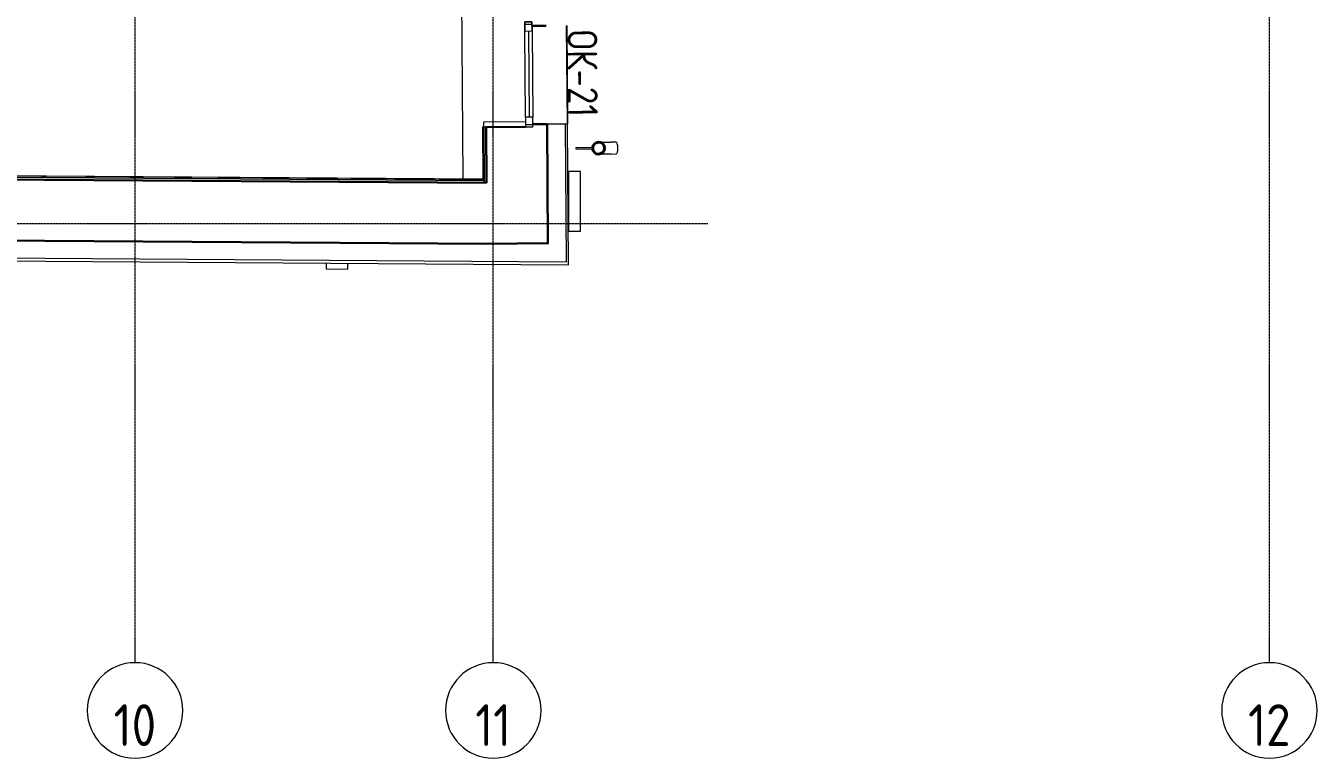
# Model space of a CAD drawing. Header units: millimetres. Extents: x -10178924 to 11692288, y -947381 to 58396.
# Drawn here: x 44935 to 55750, y -279462 to -273327 of the extents above; entities that cross this region are included whole.
import ezdxf

# ---------------------------------------------------------------- set-up
doc = ezdxf.new("R2010")
doc.units = ezdxf.units.MM
doc.linetypes.add('ADSK_Линия сетки', pattern=[25, 20, -2.5, 0, -2.5])
for name, color, linetype, lineweight in [('_ Окна', 7, 'Continuous', 9), ('Марки окон', 7, 'Continuous', 20), ('Обобщенные модели', 7, 'Continuous', 18), ('Окна', 7, 'Continuous', 9), ('Оси', 253, 'Continuous', 9), ('Перекрытие', 7, 'Continuous', 18), ('Стены наружные', 7, 'Continuous', 18), ('Стены несущие', 7, 'Continuous', 30), ('Стены отделка', 7, 'Continuous', 30), ('Стены штриховка', 7, 'Continuous', 9), ('ШТРИХОВКА', 252, 'Continuous', 15)]:
    doc.layers.add(name, color=color, linetype=linetype, lineweight=lineweight)
doc.styles.add('GOST Common', font='GOST_Common.ttf', dxfattribs={"width": 0.9, "height": 350})
doc.styles.add('GOST Common_2', font='GOST_Common.ttf', dxfattribs={"width": 0.9, "height": 250})

# ---------------------------------------------------------------- blocks, each defined once
blk = doc.blocks.new('окна_rehau_однопольное_фрамуга_сверху - 840х2230 _глухое_ _нов_ ок-21-2063352-План 3-го этажа')
at = {"layer": '_ Окна', "lineweight": 18}
for p, q in [((-440, 75), (-440, 135)), ((-440, 135), (-360, 135)), ((-360, 135), (-360, 75)), ((360, 135), (360, 75)), ((440, 135), (360, 135)), ((440, 75), (440, 135)), ((-360, 75), (-440, 75)), ((360, 75), (440, 75))]:
    blk.add_line(p, q, dxfattribs=at)
at = {"layer": '_ Окна'}
for p, q in [((-420, 75), (-420, 135)), ((420, 75), (420, 135)), ((-360, 105), (360, 105))]:
    blk.add_line(p, q, dxfattribs=at)
at = {"layer": 'Окна'}
for p, q in [((-440, 135), (-440, 75)), ((-360, 135), (-440, 135)), ((-360, 135), (360, 135)), ((440, 135), (360, 135)), ((440, 75), (440, 135)), ((-440, 75), (-360, 75)), ((360, 75), (-360, 75)), ((360, 75), (440, 75))]:
    blk.add_line(p, q, dxfattribs=at)
blk = doc.blocks.new('Водосток - Тип 1 _карниз больше 490мм_-5165756-План 3-го этажа')
at = {"layer": 'Обобщенные модели'}
for p, q in [((75, 306), (75, 264)), ((175, 264), (175, 306)), ((120, 109), (120, -30)), ((130, -30), (130, 109)), ((120, -30), (130, -30))]:
    blk.add_line(p, q, dxfattribs=at)
at = {"layer": 'Обобщенные модели', "flags": 128}
for points in [[(75, 173), (75, 174), (75, 177), (75, 180), (75, 183), (75, 186), (75, 190), (75, 193), (75, 197), (75, 201), (75, 205), (75, 210), (75, 214), (75, 219), (75, 224), (75, 229), (75, 234), (75, 239), (75, 245), (75, 250), (75, 256), (75, 261), (75, 264)], [(175, 264), (175, 258), (175, 252), (175, 247), (175, 242), (175, 236), (175, 231), (175, 226), (175, 221), (175, 216), (175, 212), (175, 207), (175, 203), (175, 199), (175, 195), (175, 191), (175, 188), (175, 184), (175, 181), (175, 178), (175, 175), (175, 173)]]:
    blk.add_lwpolyline(points, dxfattribs=at)
at = {"layer": 'Обобщенные модели'}
for start, end in [(90, 270), (270, 90)]:
    blk.add_arc((125, 160), 52, start, end, dxfattribs=at)
at = {"layer": 'Обобщенные модели', "lineweight": 40}
for start, end in [(90, 270), (270, 90)]:
    blk.add_arc((125, 160), 50, start, end, dxfattribs=at)
at = {"layer": 'Обобщенные модели'}
for start_param, end_param in [(4.712389, 6.283185), (3.141593, 4.712389)]:
    blk.add_ellipse((125, 306), major_axis=(-50, 0), ratio=0.309017, start_param=start_param, end_param=end_param, dxfattribs=at)
blk = doc.blocks.new('Ось сетки - Круг_Ø8 мм-8258-План 3-го этажа')
at = {"layer": 'Оси', "lineweight": 20}
for start, end in [(360, 180), (180, 360)]:
    blk.add_arc((0, 0), 4, start, end, dxfattribs=at)
blk = doc.blocks.new('3 этаж')
at = {"layer": 'Оси', "linetype": 'ADSK_Линия сетки'}
for p, q in [((48850, -188335), (48850, -141296)), ((55350, -188335), (55350, -141296)), ((45850, -188335), (45850, -141962)), ((-10559, -184657), (50648, -184657))]:
    blk.add_line(p, q, dxfattribs=at)
at = {"layer": 'Перекрытие'}
for p, q in [((48542, -177450), (48594, -184283)), ((48770, -183804), (49120, -183802)), ((48771, -183849), (48770, -183804))]:
    blk.add_line(p, q, dxfattribs=at)
at = {"layer": 'Стены наружные'}
for p, q in [((49464, -182998), (49471, -183823)), ((49471, -183823), (49464, -183000)), ((49464, -183000), (49465, -183000)), ((49465, -183000), (49472, -183825)), ((49472, -183825), (49471, -183825))]:
    blk.add_line(p, q, dxfattribs=at)
at = {"layer": 'Стены несущие'}
for p, q in [((49174, -183001), (49294, -183000)), ((49301, -183825), (49181, -183825)), ((49301, -183825), (49308, -184822)), ((49121, -183846), (48791, -183848)), ((48794, -184316), (48791, -183848)), ((48794, -184316), (42005, -184268)), ((41499, -184775), (48798, -184826)), ((48798, -184826), (49308, -184822))]:
    blk.add_line(p, q, dxfattribs=at)
at = {"layer": 'Стены отделка', "lineweight": 9}
for p, q in [((49471, -183823), (49301, -183825)), ((49480, -185001), (49471, -183823)), ((48791, -183848), (48759, -183849)), ((48759, -183849), (48762, -184284)), ((48771, -183849), (48771, -183852)), ((44165, -184263), (48774, -184296)), ((48774, -184296), (44167, -184263)), ((48762, -184284), (44177, -184252)), ((49580, -184221), (49480, -184221)), ((49480, -184221), (49480, -184721)), ((49580, -184721), (49580, -184221)), ((44167, -184283), (48774, -184316)), ((48774, -184316), (48774, -184296)), ((48774, -184296), (48774, -184316)), ((48774, -184316), (48794, -184316)), ((49480, -184721), (49580, -184721)), ((49459, -184981), (41350, -184924)), ((49308, -184829), (48798, -184826)), ((49308, -184822), (49308, -184829)), ((41330, -184944), (49480, -185001)), ((47451, -184986), (47451, -185036)), ((47631, -185038), (47631, -184988)), ((47451, -185036), (47631, -185038))]:
    blk.add_line(p, q, dxfattribs=at)
at = {"layer": 'Стены штриховка'}
for p, q in [((49451, -183823), (49459, -184981)), ((48761, -183849), (48764, -184286)), ((48771, -183852), (48774, -184296)), ((48764, -184286), (44175, -184253))]:
    blk.add_line(p, q, dxfattribs=at)
at = {"layer": 'Обобщенные модели', "rotation": 270.4348437794068}
blk.add_blockref('Водосток - Тип 1 _карниз больше 490мм_-5165756-План 3-го этажа', (49571, -183901), dxfattribs=at)
at = {"layer": 'Окна', "rotation": 270.4348437794067}
blk.add_blockref('окна_rehau_однопольное_фрамуга_сверху - 840х2230 _глухое_ _нов_ ок-21-2063352-План 3-го этажа', (49042, -183407), dxfattribs=at)
at = {"layer": 'Оси', "lineweight": 20, "xscale": 99.99999999999993, "yscale": 99.99999999999993, "zscale": 99.99999999999993}
for p in [(45850, -188735), (48850, -188735), (55350, -188735)]:
    blk.add_blockref('Ось сетки - Круг_Ø8 мм-8258-План 3-го этажа', p, dxfattribs=at)
at = {"layer": 'Марки окон', "lineweight": 9, "insert": (49598, -183399), "char_height": 250, "width": 797.4, "attachment_point": 5, "rotation": 270.4348, "line_spacing_factor": 1.022766, "style": 'GOST Common_2'}
blk.add_mtext('\\pxqc,t1.8,3.6,5.4,7.2,9,10.8,12.6,14.4,16.2,18,19.8,21.6,23.4,25.2,27,28.8,30.6,32.4,34.2,36,37.8,39.6,41.4,43.2,45,46.8,48.6,50.4,52.2,54,55.8,57.6;{ОК-21}', dxfattribs=at)
at = {"layer": 'Оси', "char_height": 350, "attachment_point": 5, "line_spacing_factor": 1.022766, "style": 'GOST Common'}
for s, insert, width in [('\\pxqc,t0.25714,0.51429,0.77143,1.02857,1.28571,1.54286,1.8,2.05714,2.31429,2.57143,2.82857,3.08571,3.34286,3.6,3.85714,4.11429,4.37143,4.62857,4.88571,5.14286,5.4,5.65714,5.91429,6.17143,6.42857,6.68571,6.94286,7.2,7.45714,7.71429,7.97143,8.22857;{10}', (45849, -188858), 387), ('\\pxqc,t0.25714,0.51429,0.77143,1.02857,1.28571,1.54286,1.8,2.05714,2.31429,2.57143,2.82857,3.08571,3.34286,3.6,3.85714,4.11429,4.37143,4.62857,4.88571,5.14286,5.4,5.65714,5.91429,6.17143,6.42857,6.68571,6.94286,7.2,7.45714,7.71429,7.97143,8.22857;{11}', (48849, -188858), 315.9), ('\\pxqc,t0.25714,0.51429,0.77143,1.02857,1.28571,1.54286,1.8,2.05714,2.31429,2.57143,2.82857,3.08571,3.34286,3.6,3.85714,4.11429,4.37143,4.62857,4.88571,5.14286,5.4,5.65714,5.91429,6.17143,6.42857,6.68571,6.94286,7.2,7.45714,7.71429,7.97143,8.22857;{12}', (55349, -188858), 387)]:
    blk.add_mtext(s, dxfattribs=dict(at, insert=insert, width=width))

msp = doc.modelspace()

# ---------------------------------------------------------------- block references
at = {"layer": 'ШТРИХОВКА'}
msp.add_blockref('3 этаж', (0, -90326.7), dxfattribs=at)

doc.saveas('drawing.dxf')
